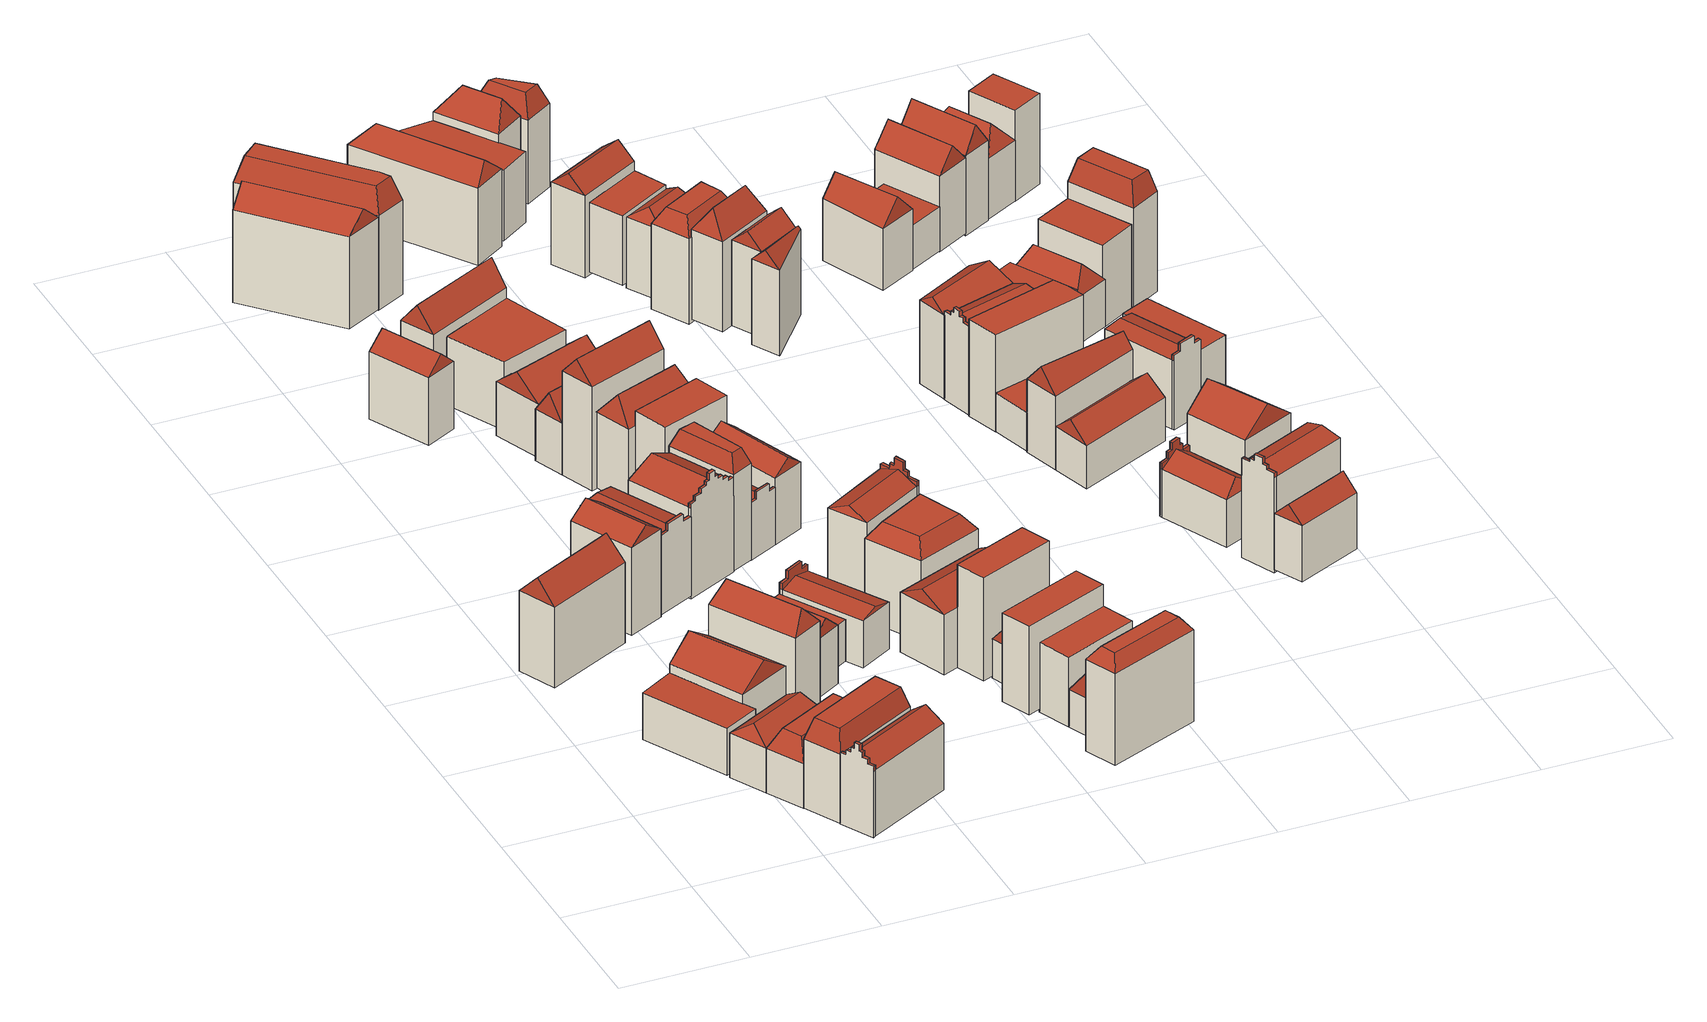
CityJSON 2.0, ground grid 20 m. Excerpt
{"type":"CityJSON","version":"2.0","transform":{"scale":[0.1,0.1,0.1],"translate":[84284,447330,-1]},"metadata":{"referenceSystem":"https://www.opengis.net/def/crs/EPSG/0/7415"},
"CityObjects":{
"building1":{"type":"Building","geometry":[{"type":"Solid","lod":"2","boundaries":[[[[0,1,2,3]],[[4,5,6,7]],[[2,1,7,6]],[[0,3,5,4]],[[3,2,6,5]],[[1,0,4,7]]]],"semantics":{"surfaces":[{"type":"GroundSurface"},{"type":"RoofSurface"},{"type":"WallSurface"}],"values":[[0,1,2,2,2,2]]}}]},
"building2":{"type":"Building","geometry":[{"type":"Solid","lod":"2","boundaries":[[[[8,9,10,11]],[[11,10,12,13]],[[9,8,14,15]],[[10,9,15,12]],[[8,11,13,14]],[[14,13,16,17]],[[13,12,16]],[[12,15,17,16]],[[15,14,17]]]],"semantics":{"surfaces":[{"type":"GroundSurface"},{"type":"WallSurface"},{"type":"RoofSurface"}],"values":[[0,1,1,1,1,2,2,2,2]]}}]},
"building3":{"type":"Building","geometry":[{"type":"Solid","lod":"2","boundaries":[[[[18,19,20,21]],[[20,19,22,23]],[[18,21,24,25]],[[21,20,23,24]],[[19,18,25,22]],[[25,24,26,27]],[[24,23,26]],[[23,22,27,26]],[[22,25,27]]]],"semantics":{"surfaces":[{"type":"GroundSurface"},{"type":"WallSurface"},{"type":"RoofSurface"}],"values":[[0,1,1,1,1,2,2,2,2]]}}]},
"building4":{"type":"Building","geometry":[{"type":"Solid","lod":"2","boundaries":[[[[28,29,30,20]],[[30,29,31,32]],[[28,20,23,33]],[[20,30,32,23]],[[29,28,33,31]],[[31,33,34,35]],[[33,23,36,34]],[[23,32,37,36]],[[32,31,35,37]],[[34,36,37,35]]]],"semantics":{"surfaces":[{"type":"GroundSurface"},{"type":"WallSurface"},{"type":"RoofSurface"}],"values":[[0,1,1,1,1,2,2,2,2,2]]}}]},
"building5":{"type":"Building","geometry":[{"type":"Solid","lod":"2","boundaries":[[[[38,39,40,41]],[[40,39,42,43]],[[38,41,44,45]],[[41,40,43,44]],[[39,38,45,42]],[[45,44,46]],[[44,43,47,46]],[[43,42,47]],[[42,45,46,47]]]],"semantics":{"surfaces":[{"type":"GroundSurface"},{"type":"WallSurface"},{"type":"RoofSurface"}],"values":[[0,1,1,1,1,2,2,2,2]]}}]},
"building6":{"type":"Building","geometry":[{"type":"Solid","lod":"2","boundaries":[[[[48,49,50,51]],[[50,49,52,53]],[[48,51,54,55]],[[51,50,53,54]],[[49,48,55,52]],[[52,55,56,57]],[[55,54,58,56]],[[54,53,59,58]],[[53,52,57,59]],[[56,58,59,57]]]],"semantics":{"surfaces":[{"type":"GroundSurface"},{"type":"WallSurface"},{"type":"RoofSurface"}],"values":[[0,1,1,1,1,2,2,2,2,2]]}}]},
"building7":{"type":"Building","geometry":[{"type":"Solid","lod":"2","boundaries":[[[[60,61,62,63]],[[62,61,64,65]],[[60,63,66,67]],[[61,60,67,64]],[[67,66,68,69]],[[65,64,69,68]],[[64,67,69]],[[68,66,70,71,72,73,74,75,76,77,78,79,80,81,82,83,65]],[[84,85,86,87,88,89,90,91,92,93,94,95,96,97,98,99,100,101]],[[75,74,94,93]],[[83,82,86,85]],[[76,75,93,92]],[[65,83,85,84]],[[62,65,84,101]],[[77,76,92,91]],[[63,62,101,100]],[[70,66,99,98]],[[66,63,100,99]],[[78,77,91,90]],[[71,70,98,97]],[[79,78,90,89]],[[72,71,97,96]],[[80,79,89,88]],[[73,72,96,95]],[[81,80,88,87]],[[74,73,95,94]],[[82,81,87,86]]]],"semantics":{"surfaces":[{"type":"GroundSurface"},{"type":"WallSurface"},{"type":"RoofSurface"}],"values":[[0,1,1,1,2,2,2,2,1,2,2,2,2,1,2,0,2,1,2,2,2,2,2,2,2,2,2]]}}]},
"building8":{"type":"Building","geometry":[{"type":"Solid","lod":"2","boundaries":[[[[102,103,104,105]],[[104,103,106,107]],[[102,105,108,109]],[[105,104,107,108]],[[103,102,109,106]],[[109,108,110,111]],[[108,107,110]],[[107,106,111,110]],[[106,109,111]]]],"semantics":{"surfaces":[{"type":"GroundSurface"},{"type":"WallSurface"},{"type":"RoofSurface"}],"values":[[0,1,1,1,1,2,2,2,2]]}}]},
"building9":{"type":"Building","geometry":[{"type":"Solid","lod":"2","boundaries":[[[[112,113,114,115]],[[114,113,116,117]],[[112,115,118,119]],[[115,114,117,118]],[[113,112,119,116]],[[119,118,120,121]],[[118,117,120]],[[117,116,121,120]],[[116,119,121]]]],"semantics":{"surfaces":[{"type":"GroundSurface"},{"type":"WallSurface"},{"type":"RoofSurface"}],"values":[[0,1,1,1,1,2,2,2,2]]}}]},
"building10":{"type":"Building","geometry":[{"type":"Solid","lod":"2","boundaries":[[[[122,123,124,125]],[[124,123,126,127]],[[122,125,128,129]],[[123,122,129,126]],[[129,128,130,131]],[[127,126,131,130]],[[126,129,131]],[[130,128,132,133,134,135,136,137,127]],[[138,139,140,141,142,143,144,145,146,147]],[[133,132,144,143]],[[137,136,140,139]],[[125,124,147,146]],[[134,133,143,142]],[[124,127,138,147]],[[127,137,139,138]],[[135,134,142,141]],[[128,125,146,145]],[[132,128,145,144]],[[136,135,141,140]]]],"semantics":{"surfaces":[{"type":"GroundSurface"},{"type":"WallSurface"},{"type":"RoofSurface"}],"values":[[0,1,1,1,2,2,2,2,1,2,2,0,2,1,2,2,1,2,2]]}}]},
"building11":{"type":"Building","geometry":[{"type":"Solid","lod":"2","boundaries":[[[[148,149,150,151]],[[150,149,152,153]],[[148,151,154,155]],[[151,150,153,154]],[[149,148,155,152]],[[155,154,156,157]],[[154,153,156]],[[153,152,157,156]],[[152,155,157]]]],"semantics":{"surfaces":[{"type":"GroundSurface"},{"type":"WallSurface"},{"type":"RoofSurface"}],"values":[[0,1,1,1,1,2,2,2,2]]}}]},
"building12":{"type":"Building","geometry":[{"type":"Solid","lod":"2","boundaries":[[[[158,159,160,161]],[[160,159,162,163]],[[158,161,164,165]],[[161,160,163,164]],[[159,158,165,162]],[[165,164,166,167]],[[164,163,166]],[[163,162,167,166]],[[162,165,167]]]],"semantics":{"surfaces":[{"type":"GroundSurface"},{"type":"WallSurface"},{"type":"RoofSurface"}],"values":[[0,1,1,1,1,2,2,2,2]]}}]},
"building13":{"type":"Building","geometry":[{"type":"Solid","lod":"2","boundaries":[[[[168,169,170,171]],[[172,173,174,175]],[[170,169,175,174]],[[168,171,173,172]],[[171,170,174,173]],[[169,168,172,175]]]],"semantics":{"surfaces":[{"type":"GroundSurface"},{"type":"RoofSurface"},{"type":"WallSurface"}],"values":[[0,1,2,2,2,2]]}}]},
"building14":{"type":"Building","geometry":[{"type":"Solid","lod":"2","boundaries":[[[[176,177,178,179]],[[178,177,180,181]],[[176,179,182,183]],[[177,176,183,180]],[[183,182,184,185]],[[181,180,185,184]],[[180,183,185]],[[184,182,186,187,188,189,190,191,192,193,194,195,196,197,198,199,200,201,202,203,181]],[[204,205,206,207,208,209,210,211,212,213,214,215,216,217,218,219,220,221,222,223,224,225]],[[191,190,218,217]],[[199,198,210,209]],[[192,191,217,216]],[[200,199,209,208]],[[178,181,204,225]],[[193,192,216,215]],[[179,178,225,224]],[[186,182,223,222]],[[201,200,208,207]],[[182,179,224,223]],[[194,193,215,214]],[[187,186,222,221]],[[202,201,207,206]],[[195,194,214,213]],[[188,187,221,220]],[[203,202,206,205]],[[196,195,213,212]],[[189,188,220,219]],[[181,203,205,204]],[[197,196,212,211]],[[190,189,219,218]],[[198,197,211,210]]]],"semantics":{"surfaces":[{"type":"GroundSurface"},{"type":"WallSurface"},{"type":"RoofSurface"}],"values":[[0,1,1,1,2,2,2,2,1,2,2,2,2,1,2,0,2,2,1,2,2,2,2,2,2,2,2,2,2,2,2]]}}]},
"building15":{"type":"Building","geometry":[{"type":"Solid","lod":"2","boundaries":[[[[226,227,228,229]],[[228,227,230,231]],[[226,229,232,233]],[[227,226,233,230]],[[233,232,234,235]],[[231,230,235,234]],[[230,233,235]],[[234,232,236,237,238,239,240,241,231]],[[242,243,244,245,246,247,248,249,250,171]],[[237,236,248,247]],[[241,240,244,243]],[[229,228,171,250]],[[238,237,247,246]],[[228,231,242,171]],[[231,241,243,242]],[[239,238,246,245]],[[232,229,250,249]],[[236,232,249,248]],[[240,239,245,244]]]],"semantics":{"surfaces":[{"type":"GroundSurface"},{"type":"WallSurface"},{"type":"RoofSurface"}],"values":[[0,1,1,1,2,2,2,2,1,2,2,0,2,1,2,2,1,2,2]]}}]},
"building16":{"type":"Building","geometry":[{"type":"Solid","lod":"2","boundaries":[[[[251,252,253,254]],[[253,252,255,256]],[[251,254,257,258]],[[254,253,256,257]],[[252,251,258,255]],[[258,257,259,260]],[[257,256,259]],[[256,255,260,259]],[[255,258,260]]]],"semantics":{"surfaces":[{"type":"GroundSurface"},{"type":"WallSurface"},{"type":"RoofSurface"}],"values":[[0,1,1,1,1,2,2,2,2]]}}]},
"building17":{"type":"Building","geometry":[{"type":"Solid","lod":"2","boundaries":[[[[261,262,263,264]],[[264,263,265,266]],[[262,261,267,268]],[[263,262,268,265]],[[261,264,266,267]],[[268,267,269,270]],[[267,266,271,269]],[[266,265,272,271]],[[265,268,270,272]],[[269,271,272,270]]]],"semantics":{"surfaces":[{"type":"GroundSurface"},{"type":"WallSurface"},{"type":"RoofSurface"}],"values":[[0,1,1,1,1,2,2,2,2,2]]}}]},
"building18":{"type":"Building","geometry":[{"type":"Solid","lod":"2","boundaries":[[[[273,274,275,276]],[[275,274,277,278]],[[273,276,279,280]],[[276,275,278,279]],[[274,273,280,277]],[[280,279,281,282]],[[279,278,281]],[[278,277,282,281]],[[277,280,282]]]],"semantics":{"surfaces":[{"type":"GroundSurface"},{"type":"WallSurface"},{"type":"RoofSurface"}],"values":[[0,1,1,1,1,2,2,2,2]]}}]},
"building19":{"type":"Building","geometry":[{"type":"Solid","lod":"2","boundaries":[[[[283,284,285,286,287]],[[286,285,288,289]],[[283,287,290,291]],[[285,284,292,288]],[[287,286,289,290]],[[284,283,291,292]],[[292,291,293,294]],[[291,290,295,293]],[[290,289,296,295]],[[289,288,297,296]],[[288,292,294,297]],[[293,295,296,297,294]]]],"semantics":{"surfaces":[{"type":"GroundSurface"},{"type":"WallSurface"},{"type":"RoofSurface"}],"values":[[0,1,1,1,1,1,2,2,2,2,2,2]]}}]},
"building20":{"type":"Building","geometry":[{"type":"Solid","lod":"2","boundaries":[[[[276,298,299,300]],[[301,302,303,304]],[[299,298,304,303]],[[276,300,302,301]],[[300,299,303,302]],[[298,276,301,304]]]],"semantics":{"surfaces":[{"type":"GroundSurface"},{"type":"RoofSurface"},{"type":"WallSurface"}],"values":[[0,1,2,2,2,2]]}}]},
"building21":{"type":"Building","geometry":[{"type":"Solid","lod":"2","boundaries":[[[[305,306,307,308]],[[307,306,309,310]],[[305,308,311,312]],[[308,307,310,311]],[[306,305,312,309]],[[312,311,313,314]],[[311,310,313]],[[310,309,314,313]],[[309,312,314]]]],"semantics":{"surfaces":[{"type":"GroundSurface"},{"type":"WallSurface"},{"type":"RoofSurface"}],"values":[[0,1,1,1,1,2,2,2,2]]}}]},
"building22":{"type":"Building","geometry":[{"type":"Solid","lod":"2","boundaries":[[[[315,316,317,318]],[[317,316,319,320]],[[315,318,321,322]],[[318,317,320,321]],[[316,315,322,319]],[[322,321,323,324]],[[321,320,323]],[[320,319,324,323]],[[319,322,324]]]],"semantics":{"surfaces":[{"type":"GroundSurface"},{"type":"WallSurface"},{"type":"RoofSurface"}],"values":[[0,1,1,1,1,2,2,2,2]]}}]},
"building23":{"type":"Building","geometry":[{"type":"Solid","lod":"2","boundaries":[[[[325,315,318,326]],[[318,315,327,328]],[[325,326,329,330]],[[326,318,328,329]],[[315,325,330,327]],[[330,329,331,332]],[[329,328,331]],[[328,327,332,331]],[[327,330,332]]]],"semantics":{"surfaces":[{"type":"GroundSurface"},{"type":"WallSurface"},{"type":"RoofSurface"}],"values":[[0,1,1,1,1,2,2,2,2]]}}]},
"building24":{"type":"Building","geometry":[{"type":"Solid","lod":"2","boundaries":[[[[333,334,335,336]],[[334,333,337,338]],[[335,334,338,339]],[[333,336,340,337]],[[337,340,341,342]],[[339,338,342,341]],[[338,337,342]],[[341,340,343,344,345,346,347,348,339]],[[349,350,351,352,353,354,355,356,357,358]],[[347,346,352,351]],[[344,343,355,354]],[[335,339,349,358]],[[348,347,351,350]],[[345,344,354,353]],[[336,335,358,357]],[[340,336,357,356]],[[339,348,350,349]],[[346,345,353,352]],[[343,340,356,355]]]],"semantics":{"surfaces":[{"type":"GroundSurface"},{"type":"WallSurface"},{"type":"RoofSurface"}],"values":[[0,1,1,1,2,2,2,2,1,2,2,1,2,2,0,1,2,2,2]]}}]},
"building25":{"type":"Building","geometry":[{"type":"Solid","lod":"2","boundaries":[[[[359,360,361,362]],[[361,360,363,364]],[[359,362,365,366]],[[362,361,364,365]],[[360,359,366,363]],[[366,365,367,368]],[[365,364,367]],[[364,363,368,367]],[[363,366,368]]]],"semantics":{"surfaces":[{"type":"GroundSurface"},{"type":"WallSurface"},{"type":"RoofSurface"}],"values":[[0,1,1,1,1,2,2,2,2]]}}]},
"building26":{"type":"Building","geometry":[{"type":"Solid","lod":"2","boundaries":[[[[369,370,362,371]],[[372,373,374,375]],[[362,370,375,374]],[[369,371,373,372]],[[371,362,374,373]],[[370,369,372,375]]]],"semantics":{"surfaces":[{"type":"GroundSurface"},{"type":"RoofSurface"},{"type":"WallSurface"}],"values":[[0,1,2,2,2,2]]}}]},
"building27":{"type":"Building","geometry":[{"type":"Solid","lod":"2","boundaries":[[[[376,377,378,358]],[[376,358,379,380]],[[358,378,381,379]],[[377,376,380,382]],[[378,377,382,381]],[[380,379,383,384]],[[379,381,383]],[[381,382,384,383]],[[382,380,384]]]],"semantics":{"surfaces":[{"type":"GroundSurface"},{"type":"WallSurface"},{"type":"RoofSurface"}],"values":[[0,1,1,1,1,2,2,2,2]]}}]},
"building28":{"type":"Building","geometry":[{"type":"Solid","lod":"2","boundaries":[[[[385,386,387,388]],[[387,386,389,390]],[[385,388,391,392]],[[386,385,392,389]],[[392,391,393,394]],[[390,389,394,393]],[[389,392,394]],[[393,391,395,396,397,398,399,400,401,402,403,404,390]],[[405,406,407,408,409,410,411,412,413,414,415,416,417,418]],[[400,399,411,410]],[[401,400,410,409]],[[387,390,405,418]],[[402,401,409,408]],[[388,387,418,417]],[[395,391,416,415]],[[391,388,417,416]],[[403,402,408,407]],[[396,395,415,414]],[[404,403,407,406]],[[397,396,414,413]],[[390,404,406,405]],[[398,397,413,412]],[[399,398,412,411]]]],"semantics":{"surfaces":[{"type":"GroundSurface"},{"type":"WallSurface"},{"type":"RoofSurface"}],"values":[[0,1,1,1,2,2,2,2,1,2,2,1,2,0,2,1,2,2,2,2,2,2,2]]}}]},
"building29":{"type":"Building","geometry":[{"type":"Solid","lod":"2","boundaries":[[[[419,420,421,422]],[[421,420,423,424]],[[419,422,425,426]],[[422,421,424,425]],[[420,419,426,423]],[[426,425,427,428]],[[425,424,427]],[[424,423,428,427]],[[423,426,428]]]],"semantics":{"surfaces":[{"type":"GroundSurface"},{"type":"WallSurface"},{"type":"RoofSurface"}],"values":[[0,1,1,1,1,2,2,2,2]]}}]},
"building30":{"type":"Building","geometry":[{"type":"Solid","lod":"2","boundaries":[[[[429,430,431,432]],[[431,430,433,434]],[[429,432,435,436]],[[432,431,434,435]],[[430,429,436,433]],[[433,436,437,438]],[[436,435,439,437]],[[435,434,440,439]],[[434,433,438,440]],[[437,439,440,438]]]],"semantics":{"surfaces":[{"type":"GroundSurface"},{"type":"WallSurface"},{"type":"RoofSurface"}],"values":[[0,1,1,1,1,2,2,2,2,2]]}}]},
"building31":{"type":"Building","geometry":[{"type":"Solid","lod":"2","boundaries":[[[[441,442,422,443]],[[444,445,446,447]],[[422,442,447,446]],[[441,443,445,444]],[[443,422,446,445]],[[442,441,444,447]]]],"semantics":{"surfaces":[{"type":"GroundSurface"},{"type":"RoofSurface"},{"type":"WallSurface"}],"values":[[0,1,2,2,2,2]]}}]},
"building32":{"type":"Building","geometry":[{"type":"Solid","lod":"2","boundaries":[[[[448,449,450,451]],[[452,453,454,455]],[[450,449,455,454]],[[448,451,453,452]],[[451,450,454,453]],[[449,448,452,455]]]],"semantics":{"surfaces":[{"type":"GroundSurface"},{"type":"RoofSurface"},{"type":"WallSurface"}],"values":[[0,1,2,2,2,2]]}}]},
"building33":{"type":"Building","geometry":[{"type":"Solid","lod":"2","boundaries":[[[[456,457,458,450]],[[458,457,459,460]],[[456,450,461,462]],[[450,458,460,461]],[[457,456,462,459]],[[462,461,463,464]],[[461,460,463]],[[460,459,464,463]],[[459,462,464]]]],"semantics":{"surfaces":[{"type":"GroundSurface"},{"type":"WallSurface"},{"type":"RoofSurface"}],"values":[[0,1,1,1,1,2,2,2,2]]}}]},
"building34":{"type":"Building","geometry":[{"type":"Solid","lod":"2","boundaries":[[[[465,466,467,468]],[[467,466,469,470]],[[465,468,471,472]],[[468,467,470,471]],[[466,465,472,469]],[[469,472,473,474]],[[472,471,475,473]],[[471,470,476,475]],[[470,469,474,476]],[[473,475,476,474]]]],"semantics":{"surfaces":[{"type":"GroundSurface"},{"type":"WallSurface"},{"type":"RoofSurface"}],"values":[[0,1,1,1,1,2,2,2,2,2]]}}]},
"building35":{"type":"Building","geometry":[{"type":"Solid","lod":"2","boundaries":[[[[477,478,479,480]],[[481,482,483,484]],[[479,478,484,483]],[[477,480,482,481]],[[480,479,483,482]],[[478,477,481,484]]]],"semantics":{"surfaces":[{"type":"GroundSurface"},{"type":"RoofSurface"},{"type":"WallSurface"}],"values":[[0,1,2,2,2,2]]}}]},
"building36":{"type":"Building","geometry":[{"type":"Solid","lod":"2","boundaries":[[[[485,486,487,488]],[[487,486,489,490]],[[485,488,491,492]],[[488,487,490,491]],[[486,485,492,489]],[[492,491,493,494]],[[491,490,493]],[[490,489,494,493]],[[489,492,494]]]],"semantics":{"surfaces":[{"type":"GroundSurface"},{"type":"WallSurface"},{"type":"RoofSurface"}],"values":[[0,1,1,1,1,2,2,2,2]]}}]},
"building37":{"type":"Building","geometry":[{"type":"Solid","lod":"2","boundaries":[[[[495,496,497,498]],[[497,496,499,500]],[[495,498,501,502]],[[498,497,500,501]],[[496,495,502,499]],[[502,501,503]],[[501,500,504,503]],[[500,499,504]],[[499,502,503,504]]]],"semantics":{"surfaces":[{"type":"GroundSurface"},{"type":"WallSurface"},{"type":"RoofSurface"}],"values":[[0,1,1,1,1,2,2,2,2]]}}]},
"building38":{"type":"Building","geometry":[{"type":"Solid","lod":"2","boundaries":[[[[505,506,507,508]],[[509,510,511,512]],[[507,506,512,511]],[[505,508,510,509]],[[508,507,511,510]],[[506,505,509,512]]]],"semantics":{"surfaces":[{"type":"GroundSurface"},{"type":"RoofSurface"},{"type":"WallSurface"}],"values":[[0,1,2,2,2,2]]}}]},
"building39":{"type":"Building","geometry":[{"type":"Solid","lod":"2","boundaries":[[[[513,514,508,515]],[[508,514,516,517]],[[513,515,518,519]],[[515,508,517,518]],[[514,513,519,516]],[[519,518,520,521]],[[518,517,520]],[[517,516,521,520]],[[516,519,521]]]],"semantics":{"surfaces":[{"type":"GroundSurface"},{"type":"WallSurface"},{"type":"RoofSurface"}],"values":[[0,1,1,1,1,2,2,2,2]]}}]},
"building40":{"type":"Building","geometry":[{"type":"Solid","lod":"2","boundaries":[[[[522,523,524,525]],[[523,522,526,527]],[[524,523,527,528]],[[522,525,529,526]],[[525,524,528,529]],[[526,529,530,531]],[[529,528,530]],[[528,527,531,530]],[[527,526,531]]]],"semantics":{"surfaces":[{"type":"GroundSurface"},{"type":"WallSurface"},{"type":"RoofSurface"}],"values":[[0,1,1,1,1,2,2,2,2]]}}]},
"building41":{"type":"Building","geometry":[{"type":"Solid","lod":"2","boundaries":[[[[532,533,534,535]],[[536,537,538,539]],[[535,534,538,537]],[[533,532,536,539]],[[534,533,539,538]],[[532,535,537,536]]]],"semantics":{"surfaces":[{"type":"GroundSurface"},{"type":"RoofSurface"},{"type":"WallSurface"}],"values":[[0,1,2,2,2,2]]}}]},
"building42":{"type":"Building","geometry":[{"type":"Solid","lod":"2","boundaries":[[[[540,541,542,543]],[[542,541,544,545]],[[540,543,546,547]],[[543,542,545,546]],[[541,540,547,544]],[[544,547,548,549]],[[547,546,550,548]],[[546,545,551,550]],[[545,544,549,551]],[[548,550,551,549]]]],"semantics":{"surfaces":[{"type":"GroundSurface"},{"type":"WallSurface"},{"type":"RoofSurface"}],"values":[[0,1,1,1,1,2,2,2,2,2]]}}]},
"building43":{"type":"Building","geometry":[{"type":"Solid","lod":"2","boundaries":[[[[552,553,554,555]],[[554,553,556,557]],[[552,555,558,559]],[[555,554,557,558]],[[553,552,559,556]],[[559,558,560,561]],[[558,557,560]],[[557,556,561,560]],[[556,559,561]]]],"semantics":{"surfaces":[{"type":"GroundSurface"},{"type":"WallSurface"},{"type":"RoofSurface"}],"values":[[0,1,1,1,1,2,2,2,2]]}}]},
"building44":{"type":"Building","geometry":[{"type":"Solid","lod":"2","boundaries":[[[[562,563,564,565]],[[564,563,566,567]],[[562,565,568,569]],[[565,564,567,568]],[[563,562,569,566]],[[566,569,570,571]],[[569,568,572,570]],[[568,567,573,572]],[[567,566,571,573]],[[570,572,573,571]]]],"semantics":{"surfaces":[{"type":"GroundSurface"},{"type":"WallSurface"},{"type":"RoofSurface"}],"values":[[0,1,1,1,1,2,2,2,2,2]]}}]},
"building45":{"type":"Building","geometry":[{"type":"Solid","lod":"2","boundaries":[[[[574,575,576,577]],[[576,575,578,579]],[[574,577,580,581]],[[577,576,579,580]],[[575,574,581,578]],[[581,580,582,583]],[[580,579,582]],[[579,578,583,582]],[[578,581,583]]]],"semantics":{"surfaces":[{"type":"GroundSurface"},{"type":"WallSurface"},{"type":"RoofSurface"}],"values":[[0,1,1,1,1,2,2,2,2]]}}]},
"building46":{"type":"Building","geometry":[{"type":"Solid","lod":"2","boundaries":[[[[584,585,586,587]],[[586,585,588,589]],[[584,587,590,591]],[[587,586,589,590]],[[585,584,591,588]],[[591,590,592,593]],[[590,589,592]],[[589,588,593,592]],[[588,591,593]]]],"semantics":{"surfaces":[{"type":"GroundSurface"},{"type":"WallSurface"},{"type":"RoofSurface"}],"values":[[0,1,1,1,1,2,2,2,2]]}}]},
"building47":{"type":"Building","geometry":[{"type":"Solid","lod":"2","boundaries":[[[[594,595,596,597]],[[596,595,598,599]],[[594,597,600,601]],[[597,596,599,600]],[[595,594,601,598]],[[601,600,602,603]],[[600,599,602]],[[599,598,603,602]],[[598,601,603]]]],"semantics":{"surfaces":[{"type":"GroundSurface"},{"type":"WallSurface"},{"type":"RoofSurface"}],"values":[[0,1,1,1,1,2,2,2,2]]}}]},
"building48":{"type":"Building","geometry":[{"type":"Solid","lod":"2","boundaries":[[[[604,605,606,607]],[[606,605,608,609]],[[604,607,610,611]],[[607,606,609,610]],[[605,604,611,608]],[[611,610,612,613]],[[610,609,612]],[[609,608,613,612]],[[608,611,613]]]],"semantics":{"surfaces":[{"type":"GroundSurface"},{"type":"WallSurface"},{"type":"RoofSurface"}],"values":[[0,1,1,1,1,2,2,2,2]]}}]},
"building49":{"type":"Building","geometry":[{"type":"Solid","lod":"2","boundaries":[[[[614,615,616,617]],[[616,615,618,619]],[[614,617,620,621]],[[617,616,619,620]],[[621,620,622,623]],[[620,619,622]],[[619,618,623,622]],[[623,618,624,625,626,627,628,629,630,631,632,633,621]],[[634,635,636,637,638,639,640,641,642,643,644,645,646,647]],[[629,628,640,639]],[[615,614,647,646]],[[618,615,646,645]],[[630,629,639,638]],[[631,630,638,637]],[[624,618,645,644]],[[632,631,637,636]],[[625,624,644,643]],[[614,621,634,647]],[[633,632,636,635]],[[626,625,643,642]],[[621,633,635,634]],[[627,626,642,641]],[[628,627,641,640]]]],"semantics":{"surfaces":[{"type":"GroundSurface"},{"type":"WallSurface"},{"type":"RoofSurface"}],"values":[[0,1,1,1,2,2,2,2,1,2,0,1,2,2,2,2,2,1,2,2,2,2,2]]}}]},
"building50":{"type":"Building","geometry":[{"type":"Solid","lod":"2","boundaries":[[[[648,649,650,651]],[[652,653,654,655]],[[650,649,655,654]],[[648,651,653,652]],[[651,650,654,653]],[[649,648,652,655]]]],"semantics":{"surfaces":[{"type":"GroundSurface"},{"type":"RoofSurface"},{"type":"WallSurface"}],"values":[[0,1,2,2,2,2]]}}]},
"building51":{"type":"Building","geometry":[{"type":"Solid","lod":"2","boundaries":[[[[656,657,658,659]],[[658,657,660,661]],[[656,659,662,663]],[[659,658,661,662]],[[663,662,664,665]],[[662,661,664]],[[661,660,665,664]],[[665,660,666,667,668,669,670,671,672,673,674,675,663]],[[676,677,678,679,680,681,682,683,684,685,686,687,688,689]],[[671,670,682,681]],[[657,656,689,688]],[[660,657,688,687]],[[672,671,681,680]],[[673,672,680,679]],[[666,660,687,686]],[[674,673,679,678]],[[667,666,686,685]],[[656,663,676,689]],[[675,674,678,677]],[[668,667,685,684]],[[663,675,677,676]],[[669,668,684,683]],[[670,669,683,682]]]],"semantics":{"surfaces":[{"type":"GroundSurface"},{"type":"WallSurface"},{"type":"RoofSurface"}],"values":[[0,1,1,1,2,2,2,2,1,2,0,1,2,2,2,2,2,1,2,2,2,2,2]]}}]},
"building52":{"type":"Building","geometry":[{"type":"Solid","lod":"2","boundaries":[[[[690,691,692,693]],[[692,691,694,695]],[[690,693,696,697]],[[693,692,695,696]],[[691,690,697,694]],[[697,696,698,699]],[[696,695,698]],[[695,694,699,698]],[[694,697,699]]]],"semantics":{"surfaces":[{"type":"GroundSurface"},{"type":"WallSurface"},{"type":"RoofSurface"}],"values":[[0,1,1,1,1,2,2,2,2]]}}]},
"building53":{"type":"Building","geometry":[{"type":"Solid","lod":"2","boundaries":[[[[700,701,702,703,704]],[[705,706,707,708,709]],[[703,702,708,707]],[[700,704,706,705]],[[702,701,709,708]],[[704,703,707,706]],[[701,700,705,709]]]],"semantics":{"surfaces":[{"type":"GroundSurface"},{"type":"RoofSurface"},{"type":"WallSurface"}],"values":[[0,1,2,2,2,2,2]]}}]},
"building54":{"type":"Building","geometry":[{"type":"Solid","lod":"2","boundaries":[[[[710,690,711,712]],[[711,690,713,714]],[[710,712,715,716]],[[712,711,714,715]],[[690,710,716,713]],[[716,715,717,718]],[[715,714,717]],[[714,713,718,717]],[[713,716,718]]]],"semantics":{"surfaces":[{"type":"GroundSurface"},{"type":"WallSurface"},{"type":"RoofSurface"}],"values":[[0,1,1,1,1,2,2,2,2]]}}]},
"building55":{"type":"Building","geometry":[{"type":"Solid","lod":"2","boundaries":[[[[719,720,721,722]],[[721,720,723,724]],[[719,722,725,726]],[[722,721,724,725]],[[720,719,726,723]],[[726,725,727,728]],[[725,724,727]],[[724,723,728,727]],[[723,726,728]]]],"semantics":{"surfaces":[{"type":"GroundSurface"},{"type":"WallSurface"},{"type":"RoofSurface"}],"values":[[0,1,1,1,1,2,2,2,2]]}}]},
"building56":{"type":"Building","geometry":[{"type":"Solid","lod":"2","boundaries":[[[[729,730,731,732]],[[731,730,733,734]],[[729,732,735,736]],[[730,729,736,733]],[[736,735,737,738]],[[734,733,738,737]],[[733,736,738]],[[737,735,739,740,741,742,743,744,745,746,747,748,734]],[[749,750,751,752,753,754,755,756,757,758,759,760,761,762]],[[744,743,755,754]],[[745,744,754,753]],[[731,734,749,762]],[[746,745,753,752]],[[732,731,762,761]],[[739,735,760,759]],[[735,732,761,760]],[[747,746,752,751]],[[740,739,759,758]],[[748,747,751,750]],[[741,740,758,757]],[[734,748,750,749]],[[742,741,757,756]],[[743,742,756,755]]]],"semantics":{"surfaces":[{"type":"GroundSurface"},{"type":"WallSurface"},{"type":"RoofSurface"}],"values":[[0,1,1,1,2,2,2,2,1,2,2,1,2,0,2,1,2,2,2,2,2,2,2]]}}]},
"building57":{"type":"Building","geometry":[{"type":"Solid","lod":"2","boundaries":[[[[763,764,765,766]],[[765,764,767,768]],[[763,766,769,770]],[[766,765,768,769]],[[764,763,770,767]],[[770,769,771,772]],[[769,768,771]],[[768,767,772,771]],[[767,770,772]]]],"semantics":{"surfaces":[{"type":"GroundSurface"},{"type":"WallSurface"},{"type":"RoofSurface"}],"values":[[0,1,1,1,1,2,2,2,2]]}}]},
"building58":{"type":"Building","geometry":[{"type":"Solid","lod":"2","boundaries":[[[[773,774,775,776]],[[775,774,777,778]],[[773,776,779,780]],[[776,775,778,779]],[[774,773,780,777]],[[780,779,781]],[[779,778,782,781]],[[778,777,782]],[[777,780,781,782]]]],"semantics":{"surfaces":[{"type":"GroundSurface"},{"type":"WallSurface"},{"type":"RoofSurface"}],"values":[[0,1,1,1,1,2,2,2,2]]}}]},
"building59":{"type":"Building","geometry":[{"type":"Solid","lod":"2","boundaries":[[[[783,784,785,786]],[[787,788,789,790]],[[785,784,790,789]],[[783,786,788,787]],[[786,785,789,788]],[[784,783,787,790]]]],"semantics":{"surfaces":[{"type":"GroundSurface"},{"type":"RoofSurface"},{"type":"WallSurface"}],"values":[[0,1,2,2,2,2]]}}]},
"building60":{"type":"Building","geometry":[{"type":"Solid","lod":"2","boundaries":[[[[791,792,793,794]],[[793,792,795,796]],[[791,794,797,798]],[[792,791,798,795]],[[798,797,799,800]],[[796,795,800,799]],[[795,798,800]],[[799,797,801,802,803,804,805,806,796]],[[807,808,809,810,811,812,813,814,815,816]],[[802,801,813,812]],[[806,805,809,808]],[[794,793,816,815]],[[803,802,812,811]],[[793,796,807,816]],[[796,806,808,807]],[[804,803,811,810]],[[797,794,815,814]],[[801,797,814,813]],[[805,804,810,809]]]],"semantics":{"surfaces":[{"type":"GroundSurface"},{"type":"WallSurface"},{"type":"RoofSurface"}],"values":[[0,1,1,1,2,2,2,2,1,2,2,0,2,1,2,2,1,2,2]]}}]},
"building61":{"type":"Building","geometry":[{"type":"Solid","lod":"2","boundaries":[[[[817,818,819,820]],[[821,822,823,824]],[[819,818,824,823]],[[817,820,822,821]],[[820,819,823,822]],[[818,817,821,824]]]],"semantics":{"surfaces":[{"type":"GroundSurface"},{"type":"RoofSurface"},{"type":"WallSurface"}],"values":[[0,1,2,2,2,2]]}}]},
"building62":{"type":"Building","geometry":[{"type":"Solid","lod":"2","boundaries":[[[[825,826,827,828]],[[827,826,829,830]],[[825,828,831,832]],[[828,827,830,831]],[[826,825,832,829]],[[832,831,833,834]],[[831,830,833]],[[830,829,834,833]],[[829,832,834]]]],"semantics":{"surfaces":[{"type":"GroundSurface"},{"type":"WallSurface"},{"type":"RoofSurface"}],"values":[[0,1,1,1,1,2,2,2,2]]}}]},
"building63":{"type":"Building","geometry":[{"type":"Solid","lod":"2","boundaries":[[[[835,836,837,838]],[[839,840,841,842]],[[837,836,842,841]],[[835,838,840,839]],[[838,837,841,840]],[[836,835,839,842]]]],"semantics":{"surfaces":[{"type":"GroundSurface"},{"type":"RoofSurface"},{"type":"WallSurface"}],"values":[[0,1,2,2,2,2]]}}]},
"building64":{"type":"Building","geometry":[{"type":"Solid","lod":"2","boundaries":[[[[843,844,845,846]],[[845,844,847,848]],[[843,846,849,850]],[[846,845,848,849]],[[844,843,850,847]],[[850,849,851,852]],[[849,848,851]],[[848,847,852,851]],[[847,850,852]]]],"semantics":{"surfaces":[{"type":"GroundSurface"},{"type":"WallSurface"},{"type":"RoofSurface"}],"values":[[0,1,1,1,1,2,2,2,2]]}}]},
"building65":{"type":"Building","geometry":[{"type":"Solid","lod":"2","boundaries":[[[[853,854,855,856]],[[857,858,859,860]],[[855,854,860,859]],[[853,856,858,857]],[[856,855,859,858]],[[854,853,857,860]]]],"semantics":{"surfaces":[{"type":"GroundSurface"},{"type":"RoofSurface"},{"type":"WallSurface"}],"values":[[0,1,2,2,2,2]]}}]},
"building66":{"type":"Building","geometry":[{"type":"Solid","lod":"2","boundaries":[[[[861,862,863,864]],[[863,862,865,866]],[[861,864,867,868]],[[864,863,866,867]],[[862,861,868,865]],[[868,867,869,870]],[[867,866,869]],[[866,865,870,869]],[[865,868,870]]]],"semantics":{"surfaces":[{"type":"GroundSurface"},{"type":"WallSurface"},{"type":"RoofSurface"}],"values":[[0,1,1,1,1,2,2,2,2]]}}]},
"building67":{"type":"Building","geometry":[{"type":"Solid","lod":"2","boundaries":[[[[871,872,873,874]],[[873,872,875,876]],[[871,874,877,878]],[[874,873,876,877]],[[872,871,878,875]],[[878,877,879,880]],[[877,876,879]],[[876,875,880,879]],[[875,878,880]]]],"semantics":{"surfaces":[{"type":"GroundSurface"},{"type":"WallSurface"},{"type":"RoofSurface"}],"values":[[0,1,1,1,1,2,2,2,2]]}}]},
"building68":{"type":"Building","geometry":[{"type":"Solid","lod":"2","boundaries":[[[[881,882,856,883]],[[856,882,884,885]],[[881,883,886,887]],[[883,856,885,886]],[[882,881,887,884]],[[884,887,888,889]],[[887,886,890,888]],[[886,885,891,890]],[[885,884,889,891]],[[888,890,891,889]]]],"semantics":{"surfaces":[{"type":"GroundSurface"},{"type":"WallSurface"},{"type":"RoofSurface"}],"values":[[0,1,1,1,1,2,2,2,2,2]]}}]},
"building69":{"type":"Building","geometry":[{"type":"Solid","lod":"2","boundaries":[[[[892,893,894,895]],[[896,897,898,899]],[[894,893,899,898]],[[892,895,897,896]],[[895,894,898,897]],[[893,892,896,899]]]],"semantics":{"surfaces":[{"type":"GroundSurface"},{"type":"RoofSurface"},{"type":"WallSurface"}],"values":[[0,1,2,2,2,2]]}}]}
},
"vertices":[
[88,366,17],[143,398,17],[214,264,17],[158,234,17],[88,366,94],[158,234,94],[214,264,94],[143,398,94],
[30,535,19],[3,596,19],[136,661,19],[166,602,19],[136,661,151],[166,602,151],[30,535,151],[3,596,151],[151,632,186],[17,565,186],
[273,290,15],[303,233,15],[190,173,15],[160,230,15],[303,233,88],[190,173,88],[160,230,88],[273,290,88],[186,207,110],[278,256,110],
[320,242,15],[351,184,15],[221,115,15],[351,184,88],[221,115,88],[320,242,88],[313,221,119],[329,190,119],[212,167,119],[228,137,119],
[203,283,24],[143,398,24],[222,443,24],[288,328,24],[143,398,109],[222,443,109],[288,328,109],[203,283,109],[246,306,142],[182,420,141],
[360,188,16],[390,131,16],[251,58,16],[221,115,16],[390,131,129],[251,58,129],[221,115,129],[360,188,129],[356,175,163],[377,135,163],[235,111,163],[256,71,163],
[391,131,15],[418,80,15],[283,9,15],[256,60,15],[418,80,124],[283,9,124],[256,60,124],[391,131,124],[269,34,146],[401,104,146],[256,60,132],[260,51,132],[260,51,140],[265,43,140],[265,43,148],[267,39,148],[267,39,158],[272,30,158],[272,30,148],[274,26,148],[274,26,140],[278,17,140],[278,17,132],[283,9,132],[279,6,124],[279,6,132],[274,15,132],[274,15,140],[269,23,140],[269,23,148],[267,28,148],[267,28,158],[263,36,158],[263,36,148],[260,41,148],[260,41,140],[256,49,140],[256,49,132],[251,58,132],[251,58,124],[251,58,15],[279,6,15],
[130,707,24],[187,735,24],[236,637,24],[179,609,24],[187,735,168],[236,637,168],[179,609,168],[130,707,168],[207,623,190],[159,721,190],
[346,341,22],[297,313,22],[222,443,22],[271,472,22],[297,313,160],[222,443,160],[271,472,160],[346,341,160],[251,448,192],[316,336,192],
[171,767,27],[230,795,27],[292,670,27],[233,641,27],[230,795,148],[292,670,148],[233,641,148],[171,767,148],[262,655,155],[202,778,155],[233,641,157],[248,648,157],[248,648,169],[277,663,169],[277,663,157],[292,670,157],[294,665,148],[294,665,157],[279,658,157],[279,658,169],[250,644,169],[250,644,157],[236,637,157],[236,637,148],[236,637,27],[294,665,27],
[390,379,24],[341,350,24],[271,472,24],[319,500,24],[341,350,120],[271,472,120],[319,500,120],[390,379,120],[295,486,146],[365,365,146],
[169,1195,27],[120,1170,27],[72,1266,27],[122,1291,27],[120,1170,138],[72,1266,138],[122,1291,138],[169,1195,138],[97,1278,163],[145,1183,163],
[424,430,23],[376,402,23],[319,500,23],[367,528,23],[424,430,91],[367,528,91],[319,500,91],[376,402,91],
[244,767,22],[327,808,22],[374,711,22],[292,670,22],[327,808,171],[374,711,171],[292,670,171],[244,767,171],[333,690,195],[287,784,195],[292,670,177],[302,675,177],[302,675,184],[312,680,184],[312,680,191],[323,685,191],[323,685,197],[328,688,197],[328,688,208],[338,693,208],[338,693,197],[343,695,197],[343,695,191],[354,701,191],[354,701,184],[364,706,184],[364,706,177],[374,711,177],[377,706,171],[377,706,177],[366,701,177],[366,701,184],[356,696,184],[356,696,191],[346,691,191],[346,691,197],[340,688,197],[340,688,208],[330,683,208],[330,683,197],[325,681,197],[325,681,191],[315,676,191],[315,676,184],[304,671,184],[304,671,177],[294,665,177],[294,665,171],[294,665,22],[377,706,22],
[492,434,23],[439,404,23],[370,523,23],[422,554,23],[439,404,100],[370,523,100],[422,554,100],[492,434,100],[396,538,108],[465,419,108],[422,554,110],[409,546,110],[409,546,123],[383,531,123],[383,531,110],[370,523,110],[367,528,100],[367,528,110],[380,535,110],[380,535,123],[407,550,123],[407,550,110],[420,558,110],[420,558,100],[420,558,23],
[21,1617,29],[68,1659,29],[198,1518,29],[140,1488,29],[68,1659,180],[198,1518,180],[140,1488,180],[21,1617,180],[169,1503,210],[44,1638,210],
[411,723,23],[377,706,23],[325,811,23],[371,828,23],[325,811,181],[371,828,181],[411,723,181],[377,706,181],[398,728,208],[381,720,208],[365,815,208],[339,806,208],
[160,1243,28],[133,1296,28],[280,1370,28],[301,1313,28],[133,1296,156],[280,1370,156],[301,1313,156],[160,1243,156],[291,1341,193],[147,1270,193],
[49,1679,27],[93,1720,27],[230,1572,27],[246,1543,27],[198,1518,27],[230,1572,182],[246,1543,182],[198,1518,182],[49,1679,182],[93,1720,182],[66,1679,222],[93,1703,222],[201,1533,222],[230,1548,222],[220,1565,222],
[343,1204,28],[231,1162,28],[185,1255,28],[301,1313,140],[185,1255,140],[231,1162,140],[343,1204,140],
[246,1078,27],[216,1156,27],[343,1204,27],[372,1126,27],[216,1156,115],[343,1204,115],[372,1126,115],[246,1078,115],[357,1165,150],[231,1117,150],
[259,1027,26],[240,1076,26],[372,1126,26],[391,1077,26],[240,1076,110],[372,1126,110],[391,1077,110],[259,1027,110],[382,1101,149],[250,1051,149],
[280,972,26],[411,1022,26],[259,1027,196],[391,1077,196],[411,1022,196],[280,972,196],[401,1050,229],[269,1000,229],
[360,857,22],[409,876,22],[457,751,22],[409,728,22],[360,857,99],[409,876,99],[457,751,99],[409,728,99],[433,740,114],[385,865,114],[409,728,116],[421,734,116],[421,734,128],[445,745,128],[445,745,116],[457,751,116],[458,747,99],[458,747,116],[446,741,116],[446,741,128],[422,729,128],[422,729,116],[411,723,116],[411,723,99],[411,723,22],[458,747,22],
[311,916,27],[288,976,27],[411,1022,27],[434,963,27],[288,976,151],[411,1022,151],[434,963,151],[311,916,151],[413,989,189],[310,950,189],
[343,864,27],[322,920,27],[455,906,27],[343,864,176],[455,906,176],[434,963,176],[322,920,176],
[410,873,22],[461,892,22],[507,771,22],[458,747,131],[410,873,131],[507,771,131],[461,892,131],[483,759,152],[436,883,152],
[499,525,19],[465,584,19],[573,647,19],[600,584,19],[465,584,175],[573,647,175],[600,584,175],[499,525,175],[586,615,189],[486,557,189],[600,584,183],[593,599,183],[593,599,191],[590,607,191],[590,607,204],[583,623,204],[583,623,191],[580,631,191],[580,631,183],[573,647,183],[578,649,175],[578,649,183],[584,634,183],[584,634,191],[588,626,191],[588,626,204],[594,610,204],[594,610,191],[597,602,191],[597,602,183],[604,586,183],[604,586,175],[604,586,19],[578,649,19],
[535,342,23],[503,421,23],[648,481,23],[680,403,23],[503,421,121],[648,481,121],[680,403,121],[535,342,121],[664,442,145],[519,382,145],
[604,586,20],[648,481,20],[542,437,20],[494,522,20],[648,481,153],[542,437,153],[494,522,153],[604,586,153],[595,560,178],[624,491,178],[518,516,178],[550,460,178],
[578,305,23],[559,352,23],[700,356,23],[578,305,192],[700,356,192],[680,403,192],[559,352,192],
[602,203,20],[582,251,20],[720,309,20],[740,261,20],[602,203,165],[740,261,165],[720,309,165],[582,251,165],
[613,265,20],[594,312,20],[700,356,20],[594,312,84],[700,356,84],[720,309,84],[613,265,84],[710,332,114],[604,288,114],
[660,39,17],[638,91,17],[785,152,17],[806,100,17],[638,91,167],[785,152,167],[806,100,167],[660,39,167],[668,59,188],[658,83,188],[787,108,188],[777,132,188],
[642,159,16],[621,211,16],[740,261,16],[761,209,16],[642,159,130],[761,209,130],[740,261,130],[621,211,130],
[667,103,15],[643,160,15],[761,209,15],[785,152,15],[643,160,76],[761,209,76],[785,152,76],[667,103,76],[773,180,115],[655,131,115],
[375,1576,22],[255,1753,22],[325,1759,22],[425,1609,22],[255,1753,149],[325,1759,149],[425,1609,149],[375,1576,149],[395,1600,176],[296,1747,177],
[475,1639,31],[427,1607,31],[325,1759,31],[390,1765,31],[475,1639,147],[390,1765,147],[325,1759,147],[427,1607,147],
[497,1707,31],[450,1675,31],[454,1771,31],[450,1675,161],[390,1765,161],[454,1771,161],[497,1707,161],[431,1756,200],[466,1702,200],
[497,1485,23],[468,1537,23],[569,1591,23],[595,1539,23],[497,1485,158],[468,1537,158],[569,1591,158],[595,1539,158],[582,1565,182],[483,1511,183],
[533,1438,29],[505,1489,29],[595,1539,29],[620,1487,29],[533,1438,143],[620,1487,143],[595,1539,143],[505,1489,143],
[454,1771,21],[489,1774,21],[549,1724,21],[504,1696,21],[489,1774,158],[549,1724,158],[504,1696,158],[454,1771,158],[473,1762,194],[485,1763,194],[507,1711,194],[530,1725,194],
[570,1390,21],[540,1442,21],[620,1487,21],[647,1433,21],[540,1442,137],[620,1487,137],[647,1433,137],[570,1390,137],[623,1454,158],[566,1422,158],
[582,1321,20],[550,1379,20],[647,1433,20],[676,1374,20],[550,1379,160],[647,1433,160],[676,1374,160],[582,1321,160],[588,1342,186],[570,1373,186],[656,1380,186],[641,1413,186],
[613,1276,26],[586,1324,26],[676,1374,26],[701,1325,26],[586,1324,173],[676,1374,173],[701,1325,173],[613,1276,173],[676,1342,212],[612,1307,212],
[658,1184,28],[635,1227,28],[724,1277,28],[728,1269,28],[635,1227,168],[724,1277,168],[728,1269,168],[658,1184,168],[726,1273,172],[648,1208,190],
[656,1238,27],[630,1285,27],[701,1325,27],[724,1277,27],[630,1285,167],[701,1325,167],[724,1277,167],[656,1238,167],[712,1300,191],[644,1262,191],
[827,1001,20],[812,1052,20],[911,1106,20],[948,1038,20],[812,1052,157],[911,1106,157],[948,1038,157],[827,1001,157],[926,1071,181],[821,1027,174],
[847,953,19],[832,1002,19],[946,1037,19],[972,991,19],[832,1002,158],[946,1037,158],[972,991,158],[847,953,158],[956,1013,169],[839,978,169],[832,1002,164],[836,990,164],[836,990,171],[837,984,171],[837,984,179],[841,971,179],[841,971,171],[843,965,171],[843,965,164],[847,953,164],[842,951,158],[842,951,164],[838,964,164],[838,964,171],[836,970,171],[836,970,179],[833,982,179],[833,982,171],[831,988,171],[831,988,164],[827,1001,164],[827,1001,158],[827,1001,19],[842,951,19],
[878,834,18],[859,898,18],[986,936,18],[1007,873,18],[878,834,81],[1007,873,81],[986,936,81],[859,898,81],
[982,605,15],[1036,633,15],[1087,523,15],[1032,497,15],[1036,633,93],[1087,523,93],[1032,497,93],[982,605,93],[1055,519,112],[1009,619,112],[1036,633,103],[1022,626,103],[1022,626,114],[1016,623,114],[1016,623,126],[1002,615,126],[1002,615,114],[995,612,114],[995,612,103],[982,605,103],[980,609,93],[980,609,103],[993,616,103],[993,616,114],[1000,620,114],[1000,620,126],[1013,627,126],[1013,627,114],[1020,631,114],[1020,631,103],[1034,638,103],[1034,638,93],[1034,638,15],[980,609,15],
[896,776,16],[878,834,16],[1031,880,16],[1043,845,16],[878,834,136],[1031,880,136],[1043,845,136],[896,776,136],[1037,863,157],[887,805,171],
[859,898,17],[842,951,17],[990,996,17],[1002,974,17],[1012,944,17],[859,898,176],[1012,944,176],[1002,974,176],[990,996,176],[842,951,176],
[915,713,16],[1037,842,16],[1065,783,16],[896,776,87],[1037,842,87],[1065,783,87],[915,713,87],[1051,813,114],[905,745,114],
[1173,465,16],[1194,419,16],[1090,371,16],[1068,417,16],[1194,419,108],[1090,371,108],[1068,417,108],[1173,465,108],[1079,394,133],[1184,442,133],
[1169,530,10],[1194,475,10],[1073,419,10],[1048,474,10],[1194,475,166],[1073,419,166],[1048,474,166],[1169,530,166],[1060,446,177],[1177,500,177],[1048,474,173],[1054,460,173],[1054,460,179],[1057,453,179],[1057,453,189],[1064,440,189],[1064,440,179],[1067,433,179],[1067,433,173],[1073,419,173],[1068,417,166],[1068,417,173],[1062,431,173],[1062,431,179],[1059,438,179],[1059,438,189],[1053,451,189],[1053,451,179],[1050,458,179],[1050,458,173],[1043,472,173],[1043,472,166],[1043,472,10],[1068,417,10],
[921,1322,21],[863,1291,21],[818,1397,21],[867,1423,21],[863,1291,122],[818,1397,122],[867,1423,122],[921,1322,122],[842,1410,153],[892,1307,158],
[1079,541,20],[1034,638,20],[1114,680,20],[1166,581,20],[1034,638,153],[1114,680,153],[1166,581,153],[1079,541,153],[1122,561,190],[1074,659,188],
[1049,1049,23],[982,1012,23],[925,1114,23],[993,1151,23],[1049,1049,115],[993,1151,115],[925,1114,115],[982,1012,115],
[1028,906,25],[1079,929,25],[1131,819,25],[1080,795,25],[1079,929,138],[1131,819,138],[1080,795,138],[1028,906,138],[1105,807,145],[1055,914,145],[1080,795,147],[1093,801,147],[1093,801,160],[1118,813,160],[1118,813,147],[1131,819,147],[1133,814,138],[1133,814,147],[1120,808,147],[1120,808,160],[1095,797,160],[1095,797,147],[1082,791,147],[1082,791,138],[1082,791,25],[1133,814,25],
[875,1408,23],[928,1437,23],[975,1351,23],[921,1322,23],[875,1408,95],[921,1322,95],[975,1351,95],[928,1437,95],
[1106,1080,22],[1049,1049,22],[993,1151,22],[1050,1183,22],[1049,1049,99],[993,1151,99],[1050,1183,99],[1106,1080,99],[1029,1153,134],[1070,1079,134],
[1072,944,23],[1119,966,23],[1180,836,23],[1133,814,23],[1072,944,130],[1133,814,130],[1180,836,130],[1119,966,130],
[921,1451,21],[973,1479,21],[1027,1380,21],[975,1351,21],[973,1479,145],[1027,1380,145],[975,1351,145],[921,1451,145],[1001,1365,180],[947,1465,180],
[1162,1117,17],[1104,1084,17],[1050,1183,17],[1109,1215,17],[1162,1117,153],[1109,1215,153],[1050,1183,153],[1104,1084,153],
[972,1481,17],[1016,1506,17],[1072,1404,17],[1027,1380,17],[1016,1506,148],[1072,1404,148],[1027,1380,148],[972,1481,148],[1048,1393,186],[995,1492,186],
[1018,1502,19],[1073,1532,19],[1126,1433,19],[1072,1404,19],[1073,1532,118],[1126,1433,118],[1072,1404,118],[1018,1502,118],[1090,1436,153],[1055,1500,153],
[1212,1141,17],[1164,1114,17],[1157,1241,17],[1164,1114,181],[1109,1215,181],[1157,1241,181],[1212,1141,181],[1199,1144,218],[1168,1128,218],[1153,1228,218],[1122,1211,218],
[1087,1505,18],[1136,1532,18],[1175,1460,18],[1126,1433,18],[1087,1505,167],[1126,1433,167],[1175,1460,167],[1136,1532,167]
]}
